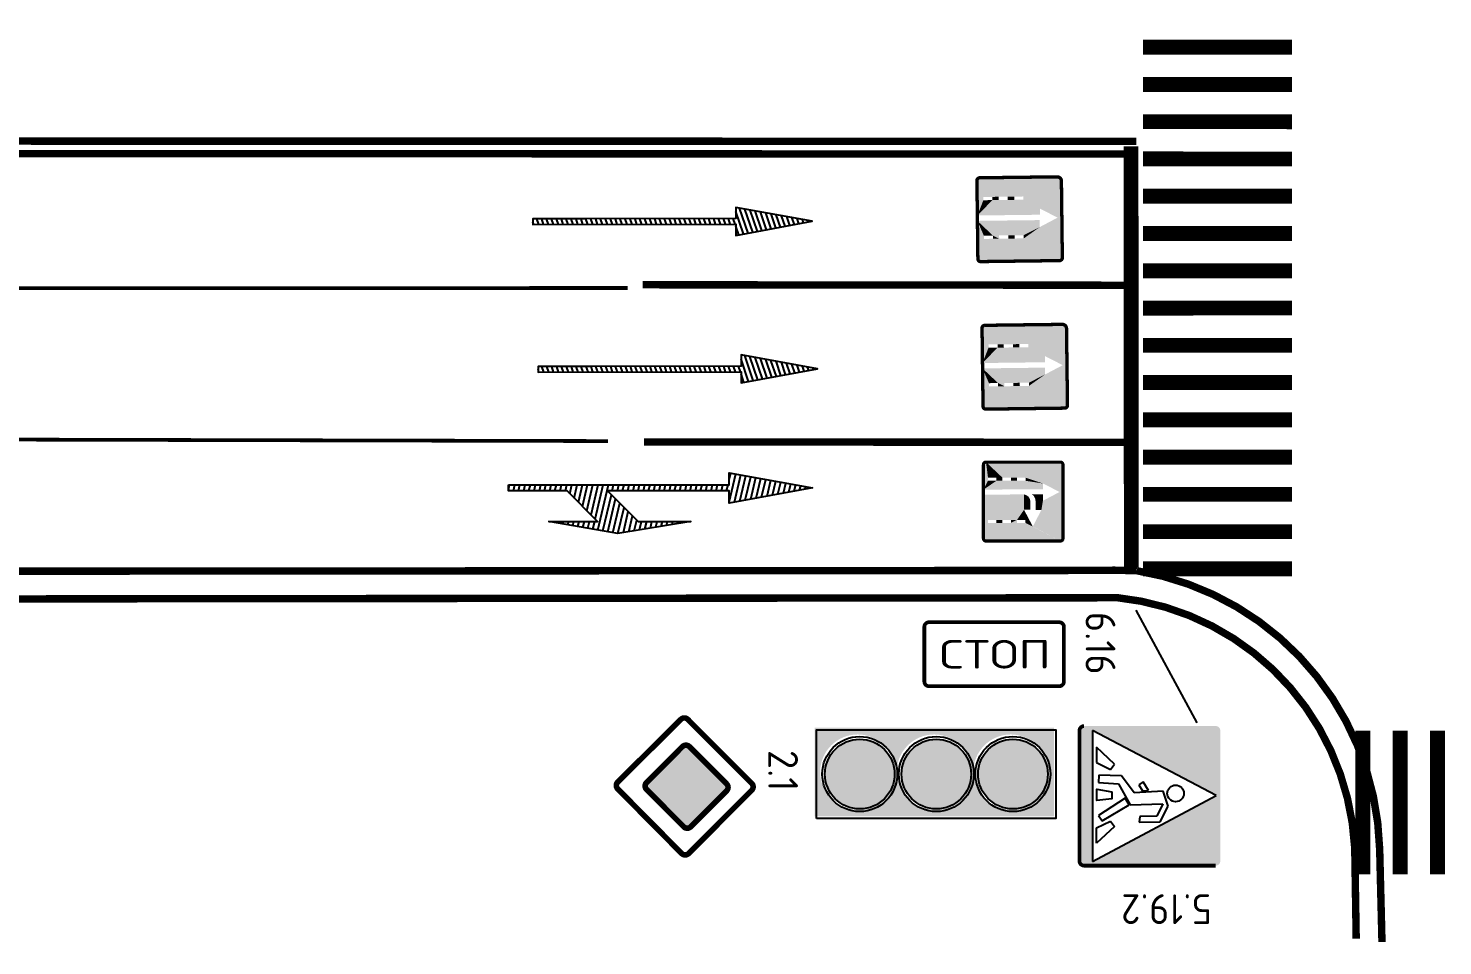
# Model space of a CAD drawing. Header units: millimetres. Extents: x 1734 to 2050, y 1482 to 1843.
# Drawn here: x 1866.98 to 1894.04, y 1737.71 to 1755.25 of the extents above; entities that cross this region are included whole.
import ezdxf
from ezdxf.enums import TextEntityAlignment as Align

# ---------------------------------------------------------------- set-up
doc = ezdxf.new("R2010")
doc.units = ezdxf.units.MM
for name, pattern in [('1.1', [141.652646, 70.079133, -0.0001, 71.573413]), ('1.3', [17.848385, 5.910826, -0.0001, 11.937459]), ('1.6_3_1', [4, 0, -1, 3])]:
    doc.linetypes.add(name, pattern=pattern)
doc.layers.add('КПЧ', color=9, linetype='Continuous')
doc.layers.add('Разметки', color=7, linetype='Continuous')
doc.styles.add('ROMAND', font='ROMAND.SHX', dxfattribs={"height": 2})

# ---------------------------------------------------------------- blocks, each defined once
blk = doc.blocks.new('*U17')
at = {"color": 0, "linetype": 'ByBlock', "lineweight": 15, "const_width": 0.4}
for points in [[(2.525, 24.068), (6.503, 23.651)], [(2.42, 23.073), (6.398, 22.656)], [(2.316, 22.079), (6.294, 21.662)], [(2.212, 21.084), (6.19, 20.667)], [(2.107, 20.09), (6.086, 19.672)], [(2.003, 19.095), (5.981, 18.678)], [(1.899, 18.101), (5.877, 17.683)], [(1.794, 17.106), (5.773, 16.689)], [(1.69, 16.112), (5.668, 15.694)], [(1.586, 15.117), (5.564, 14.7)], [(1.481, 14.123), (5.46, 13.705)], [(1.377, 13.128), (5.355, 12.711)], [(1.273, 12.133), (5.251, 11.716)], [(1.168, 11.139), (5.147, 10.722)], [(1.064, 10.144), (5.042, 9.727)], [(0.96, 9.15), (4.938, 8.733)], [(0.855, 8.155), (4.834, 7.738)], [(0.751, 7.161), (4.729, 6.743)], [(0.647, 6.166), (4.625, 5.749)], [(0.542, 5.172), (4.521, 4.754)], [(0.438, 4.177), (4.416, 3.76)], [(0.334, 3.183), (4.312, 2.765)], [(0.23, 2.188), (4.208, 1.771)], [(0.125, 1.193), (4.103, 0.776)], [(0.021, 0.199), (3.999, -0.218)]]:
    blk.add_lwpolyline(points, dxfattribs=at)
blk = doc.blocks.new('*U27')
at = {"color": 0, "linetype": 'ByBlock', "lineweight": 15, "const_width": 0.4}
for points in [[(-14.123, 1.481), (-13.72, 5.316)], [(-13.128, 1.377), (-12.726, 5.211)], [(-12.133, 1.273), (-11.731, 5.107)], [(-11.139, 1.168), (-10.737, 5.003)], [(-10.144, 1.064), (-9.742, 4.898)], [(-9.15, 0.96), (-8.748, 4.794)], [(-8.155, 0.855), (-7.753, 4.69)], [(-7.161, 0.751), (-6.759, 4.585)], [(-6.166, 0.647), (-5.764, 4.481)], [(-5.172, 0.542), (-4.769, 4.377)], [(-4.177, 0.438), (-3.775, 4.272)], [(-3.183, 0.334), (-2.78, 4.168)], [(-2.188, 0.23), (-1.786, 4.064)], [(-1.193, 0.125), (-0.791, 3.959)], [(-0.199, 0.021), (0.203, 3.855)]]:
    blk.add_lwpolyline(points, dxfattribs=at)
blk = doc.blocks.new('*U29')
at = {"color": 4, "linetype": 'Continuous'}
for points in [[(0.37, 3.84), (0.19, 3.79), (7.42, 3.77)], [(7.25, 3.84), (0.37, 3.84), (7.42, 3.77)], [(0.05, 3.66), (0, 3.47), (7.5, 3.59)], [(7.5, 3.59), (0, 3.47), (3.65, 3.46)], [(0, 3.47), (1.72, 0.41), (3.65, 3.46)], [(0, 3.47), (0, -3.47), (1.72, 0.41)], [(0.19, 3.79), (0.05, 3.66), (7.42, 3.77)], [(7.42, 3.77), (0.05, 3.66), (7.5, 3.59)], [(3.65, 3.46), (1.72, 0.41), (2.82, 1.89)], [(7.5, 3.59), (3.65, 3.46), (5.47, 0.41)], [(3.65, 3.46), (4.47, 1.86), (5.47, 0.41)], [(7.5, 3.59), (5.47, 0.41), (7.5, -3.47)], [(3.37, 1.89), (1.72, 0.41), (2.01, 0.41)], [(2.82, 1.89), (1.72, 0.41), (3.37, 1.89)], [(3.37, 1.89), (2.01, 0.41), (3.37, -3.72)], [(4.47, 1.86), (3.85, -3.72), (5.18, 0.41)], [(3.85, 1.86), (3.85, -3.72), (4.47, 1.86)], [(4.47, 1.86), (5.18, 0.41), (5.47, 0.41)], [(1.72, 0.41), (0, -3.47), (1.72, -0.4)], [(2.01, 0.41), (2.01, -0.4), (3.37, -3.72)], [(5.18, 0.41), (3.85, -3.72), (5.18, -0.4)], [(5.47, 0.41), (5.47, -0.4), (7.5, -3.47)], [(1.72, -0.4), (0, -3.47), (1.72, -0.98)], [(1.72, -0.98), (0, -3.47), (1.72, -1.79)], [(1.72, -0.98), (2.01, -0.4), (1.72, -0.4)], [(2.01, -0.4), (1.72, -0.98), (2.01, -0.98)], [(2.01, -0.4), (2.01, -0.98), (3.37, -3.72)], [(2.01, -0.98), (2.01, -1.79), (3.37, -3.72)], [(5.18, -0.4), (3.85, -3.72), (5.18, -0.98)], [(5.18, -0.98), (3.85, -3.72), (5.18, -1.79)], [(5.18, -0.98), (5.47, -0.4), (5.18, -0.4)], [(5.47, -0.4), (5.18, -0.98), (5.47, -0.98)], [(5.47, -0.4), (5.47, -0.98), (7.5, -3.47)], [(5.47, -0.98), (5.47, -1.79), (7.5, -3.47)], [(1.72, -1.79), (0, -3.47), (1.72, -2.35)], [(1.72, -2.35), (0, -3.47), (1.72, -3.16)], [(1.72, -2.35), (2.01, -1.79), (1.72, -1.79)], [(2.01, -1.79), (1.72, -2.35), (2.01, -2.35)], [(2.01, -1.79), (2.01, -2.35), (3.37, -3.72)], [(2.01, -2.35), (2.01, -3.16), (3.37, -3.72)], [(5.47, -1.79), (3.85, -3.72), (5.18, -2.35)], [(5.18, -1.79), (3.85, -3.72), (5.47, -1.79)], [(5.18, -2.35), (3.85, -3.72), (5.18, -3.16)], [(5.47, -1.79), (5.18, -2.35), (5.47, -2.35)], [(5.47, -1.79), (5.47, -2.35), (7.5, -3.47)], [(5.47, -2.35), (5.47, -3.16), (7.5, -3.47)], [(1.72, -3.16), (0, -3.47), (3.37, -3.72)], [(0, -3.47), (0.07, -3.64), (3.37, -3.72)], [(0.07, -3.64), (0.25, -3.72), (3.37, -3.72)], [(3.37, -3.72), (2.01, -3.16), (1.72, -3.16)], [(5.47, -3.16), (3.85, -3.72), (7.5, -3.47)], [(3.85, -3.72), (5.47, -3.16), (5.18, -3.16)], [(7.5, -3.47), (3.85, -3.72), (7.48, -3.55)], [(7.48, -3.55), (3.85, -3.72), (7.45, -3.62)], [(7.45, -3.62), (3.85, -3.72), (7.39, -3.67)], [(7.39, -3.67), (3.85, -3.72), (7.32, -3.71)], [(7.32, -3.71), (3.85, -3.72), (7.25, -3.72)]]:
    blk.add_solid(points, dxfattribs=at)
blk = doc.blocks.new('*U73')
at = {"color": 4, "linetype": 'Continuous'}
for points in [[(0.37, 3.84), (0.19, 3.79), (7.42, 3.77)], [(7.25, 3.84), (0.37, 3.84), (7.42, 3.77)], [(0.05, 3.66), (0, 3.47), (7.5, 3.59)], [(7.5, 3.59), (0, 3.47), (3.65, 3.46)], [(0, 3.47), (1.72, 0.41), (3.65, 3.46)], [(0, 3.47), (0, -3.47), (1.72, 0.41)], [(0.19, 3.79), (0.05, 3.66), (7.42, 3.77)], [(7.42, 3.77), (0.05, 3.66), (7.5, 3.59)], [(3.65, 3.46), (1.72, 0.41), (2.82, 1.89)], [(7.5, 3.59), (3.65, 3.46), (5.47, 0.41)], [(3.65, 3.46), (4.47, 1.86), (5.47, 0.41)], [(7.5, 3.59), (5.47, 0.41), (7.5, -3.47)], [(3.37, 1.89), (1.72, 0.41), (2.01, 0.41)], [(2.82, 1.89), (1.72, 0.41), (3.37, 1.89)], [(3.37, 1.89), (2.01, 0.41), (3.37, -3.72)], [(4.47, 1.86), (3.85, -3.72), (5.18, 0.41)], [(3.85, 1.86), (3.85, -3.72), (4.47, 1.86)], [(4.47, 1.86), (5.18, 0.41), (5.47, 0.41)], [(1.72, 0.41), (0, -3.47), (1.72, -0.4)], [(2.01, 0.41), (2.01, -0.4), (3.37, -3.72)], [(5.18, 0.41), (3.85, -3.72), (5.18, -0.4)], [(5.47, 0.41), (5.47, -0.4), (7.5, -3.47)], [(1.72, -0.4), (0, -3.47), (1.72, -0.98)], [(1.72, -0.98), (0, -3.47), (1.72, -1.79)], [(1.72, -0.98), (2.01, -0.4), (1.72, -0.4)], [(2.01, -0.4), (1.72, -0.98), (2.01, -0.98)], [(2.01, -0.4), (2.01, -0.98), (3.37, -3.72)], [(2.01, -0.98), (2.01, -1.79), (3.37, -3.72)], [(5.18, -0.4), (3.85, -3.72), (5.18, -0.98)], [(5.18, -0.98), (3.85, -3.72), (5.18, -1.79)], [(5.18, -0.98), (5.47, -0.4), (5.18, -0.4)], [(5.47, -0.4), (5.18, -0.98), (5.47, -0.98)], [(5.47, -0.4), (5.47, -0.98), (7.5, -3.47)], [(5.47, -0.98), (5.47, -1.79), (7.5, -3.47)], [(1.72, -1.79), (0, -3.47), (1.72, -2.35)], [(1.72, -2.35), (0, -3.47), (1.72, -3.16)], [(1.72, -2.35), (2.01, -1.79), (1.72, -1.79)], [(2.01, -1.79), (1.72, -2.35), (2.01, -2.35)], [(2.01, -1.79), (2.01, -2.35), (3.37, -3.72)], [(2.01, -2.35), (2.01, -3.16), (3.37, -3.72)], [(5.47, -1.79), (3.85, -3.72), (5.18, -2.35)], [(5.18, -1.79), (3.85, -3.72), (5.47, -1.79)], [(5.18, -2.35), (3.85, -3.72), (5.18, -3.16)], [(5.47, -1.79), (5.18, -2.35), (5.47, -2.35)], [(5.47, -1.79), (5.47, -2.35), (7.5, -3.47)], [(5.47, -2.35), (5.47, -3.16), (7.5, -3.47)], [(1.72, -3.16), (0, -3.47), (3.37, -3.72)], [(0, -3.47), (0.07, -3.64), (3.37, -3.72)], [(0.07, -3.64), (0.25, -3.72), (3.37, -3.72)], [(3.37, -3.72), (2.01, -3.16), (1.72, -3.16)], [(5.47, -3.16), (3.85, -3.72), (7.5, -3.47)], [(3.85, -3.72), (5.47, -3.16), (5.18, -3.16)], [(7.5, -3.47), (3.85, -3.72), (7.48, -3.55)], [(7.48, -3.55), (3.85, -3.72), (7.45, -3.62)], [(7.45, -3.62), (3.85, -3.72), (7.39, -3.67)], [(7.39, -3.67), (3.85, -3.72), (7.32, -3.71)], [(7.32, -3.71), (3.85, -3.72), (7.25, -3.72)]]:
    blk.add_solid(points, dxfattribs=at)

msp = doc.modelspace()

# ---------------------------------------------------------------- hatches: boundary and pattern name
at = {"ltscale": 0.2}
h = msp.add_hatch(color=251, dxfattribs=at)
h.dxf.hatch_style = 1
h.paths.add_polyline_path([(1886.598, 1740.185), (1886.598, 1741.879), (1882.021, 1741.879), (1882.021, 1740.185)])
h.paths.add_polyline_path([(1885.774, 1741.749, -1), (1885.774, 1740.315, -1)], flags=16)
h.paths.add_polyline_path([(1885.774, 1741.698, -1), (1885.774, 1740.366, -1)], flags=0)
h.paths.add_polyline_path([(1884.309, 1740.315, -1), (1884.309, 1741.749, -1)], flags=16)
h.paths.add_polyline_path([(1884.309, 1740.366, -1), (1884.309, 1741.698, -1)], flags=0)
h.paths.add_polyline_path([(1882.845, 1740.315, -1), (1882.845, 1741.749, -1)], flags=16)
h.paths.add_polyline_path([(1882.845, 1740.366, -1), (1882.845, 1741.698, -1)], flags=0)
at = {"linetype": 'Continuous'}
h = msp.add_hatch(color=4, dxfattribs=at)
h.paths.add_polyline_path([(1889.692, 1739.241, 0.414214), (1889.781, 1739.33), (1889.781, 1739.977), (1888.572, 1739.977), (1887.336, 1739.318), (1887.336, 1739.977), (1887.088, 1739.977), (1887.088, 1739.33, 0.414214), (1887.177, 1739.241)])
h.paths.add_polyline_path([(1889.781, 1739.977), (1889.781, 1741.821, 0.414214), (1889.692, 1741.91), (1887.177, 1741.91, 0.414214), (1887.088, 1741.821), (1887.088, 1739.977), (1887.336, 1739.977), (1887.336, 1741.825), (1889.703, 1740.581), (1888.572, 1739.977)])
h = msp.add_hatch(color=3)
h.dxf.hatch_style = 1
h.paths.add_polyline_path([(1882.885, 1741.658, 1), (1882.885, 1740.327, 1)])
h = msp.add_hatch(color=2)
h.dxf.hatch_style = 1
h.paths.add_polyline_path([(1884.349, 1741.658, 1), (1884.349, 1740.327, 1)])
h = msp.add_hatch(color=1)
h.dxf.hatch_style = 1
h.paths.add_polyline_path([(1885.814, 1741.658, 1), (1885.814, 1740.327, 1)])
h = msp.add_hatch(color=2)
h.dxf.hatch_style = 1
h.paths.add_polyline_path([(1879.625, 1741.517, 0.414214), (1879.493, 1741.517), (1878.806, 1740.83, 0.414214), (1878.806, 1740.698), (1879.519, 1739.984, 0.414214), (1879.651, 1739.984), (1880.338, 1740.672, 0.414214), (1880.338, 1740.804)])
at = {"layer": 'Разметки', "linetype": 'Continuous', "ltscale": 0.5, "true_color": 0xffffff}
h = msp.add_hatch(dxfattribs=at)
h.set_pattern_fill('ANSI31', scale=0.712389, angle=573.7578, style=0)
h.set_pattern_definition([(108.7577524, (4964.65758, 2097.10809), (0.0843189008, 0.028635134), [])])
h.paths.add_polyline_path([(1881.976, 1751.559), (1880.515, 1751.823), (1880.516, 1751.61), (1877.666, 1751.605), (1876.633, 1751.603), (1876.633, 1751.496), (1880.516, 1751.503), (1880.516, 1751.289)])
h = msp.add_hatch(dxfattribs=at)
h.set_pattern_fill('ANSI31', scale=0.712389, angle=573.7578, style=0)
h.set_pattern_definition([(108.7577524, (4964.755905, 2094.288105), (0.0843189008, 0.028635134), [])])
h.paths.add_polyline_path([(1882.074, 1748.739), (1880.614, 1749.003), (1880.614, 1748.79), (1877.764, 1748.785), (1876.731, 1748.783), (1876.732, 1748.676), (1880.614, 1748.683), (1880.615, 1748.469)])
at = {"layer": 'Разметки', "linetype": 'Continuous', "ltscale": 0.5}
h = msp.add_hatch(dxfattribs=at)
h.set_pattern_fill('ANSI31', scale=0.775384, angle=931.9189, style=0)
h.set_pattern_definition([(256.9188852, (-1814.89358, 1790.88259), (0.0944078477, -0.021936594), [])])
h.paths.add_polyline_path([(1880.389, 1746.403), (1880.389, 1746.17), (1881.978, 1746.461), (1880.389, 1746.752), (1880.389, 1746.519), (1876.163, 1746.519), (1876.163, 1746.403), (1877.287, 1746.403), (1877.868, 1745.822), (1876.938, 1745.822), (1878.256, 1745.589), (1879.652, 1745.821), (1878.644, 1745.822), (1878.062, 1746.403)])

# ---------------------------------------------------------------- linework, layer by layer
at = {"color": 7, "lineweight": 25}
msp.add_line((1889.337, 1741.97), (1888.173, 1744.126), dxfattribs=at)
at = {"color": 7, "linetype": 'Continuous'}
for p, q in [((1880.818, 1740.814), (1879.595, 1742.037)), ((1887.758, 1741.184), (1887.416, 1741.504)), ((1887.416, 1741.504), (1887.416, 1741.21)), ((1887.416, 1741.21), (1887.678, 1741.079)), ((1887.678, 1741.079), (1887.758, 1741.184)), ((1887.458, 1740.97), (1887.449, 1740.831)), ((1887.449, 1740.831), (1887.831, 1740.804)), ((1887.889, 1740.957), (1887.458, 1740.97)), ((1887.831, 1740.804), (1888.059, 1740.404)), ((1888.136, 1740.636), (1887.889, 1740.957)), ((1888.303, 1740.843), (1888.225, 1740.787)), ((1888.225, 1740.787), (1888.293, 1740.672)), ((1888.41, 1740.676), (1888.303, 1740.843)), ((1878.282, 1740.708), (1879.505, 1739.485)), ((1879.611, 1739.474), (1880.818, 1740.682)), ((1887.964, 1740.531), (1887.452, 1740.201)), ((1888.041, 1740.402), (1887.964, 1740.531)), ((1888.687, 1740.668), (1888.136, 1740.636)), ((1888.293, 1740.672), (1888.41, 1740.676)), ((1888.787, 1740.379), (1888.687, 1740.668)), ((1887.52, 1740.101), (1888.041, 1740.402)), ((1888.059, 1740.404), (1888.679, 1740.425)), ((1888.679, 1740.425), (1888.567, 1740.185)), ((1888.628, 1740.076), (1888.787, 1740.379)), ((1887.416, 1739.963), (1887.678, 1740.094)), ((1887.758, 1739.989), (1887.416, 1739.669)), ((1887.416, 1739.669), (1887.416, 1739.963)), ((1887.452, 1740.201), (1887.52, 1740.101)), ((1887.678, 1740.094), (1887.758, 1739.989)), ((1888.241, 1740.183), (1888.232, 1740.075)), ((1888.232, 1740.075), (1888.628, 1740.076)), ((1888.567, 1740.185), (1888.241, 1740.183))]:
    msp.add_line(p, q, dxfattribs=at)
at = {"color": 4, "linetype": 'Continuous'}
for p, q in [((1887.336, 1741.825), (1887.336, 1739.318)), ((1889.703, 1740.581), (1887.336, 1741.825)), ((1887.336, 1739.318), (1889.703, 1740.581))]:
    msp.add_line(p, q, dxfattribs=at)
for points, const_width in [([(1886.742, 1752.329, 0.414214), (1886.661, 1752.408), (1885.179, 1752.39, 0.414214), (1885.126, 1752.336), (1885.144, 1750.841, 0.414214), (1885.198, 1750.788), (1886.707, 1750.807, 0.414214), (1886.76, 1750.861)], 0.0641), ([(1886.84, 1749.509, 0.414214), (1886.759, 1749.588), (1885.277, 1749.57, 0.414214), (1885.224, 1749.516), (1885.243, 1748.021, 0.414214), (1885.297, 1747.968), (1886.806, 1747.987, 0.414214), (1886.858, 1748.041)], 0.0641), ([(1885.25, 1746.905, -0.414214), (1885.3, 1746.955), (1886.721, 1746.955, -0.414214), (1886.772, 1746.905), (1886.772, 1745.496, -0.414214), (1886.721, 1745.446), (1885.3, 1745.446, -0.414214), (1885.25, 1745.496)], 0.0604)]:
    msp.add_lwpolyline(points, format="xyb", close=True, dxfattribs=dict(at, const_width=const_width))
at = {"color": 7, "linetype": 'Continuous', "const_width": 0.0712}
msp.add_lwpolyline([(1884.12, 1743.809), (1884.12, 1742.761, 0.414214), (1884.209, 1742.672), (1886.701, 1742.672, 0.414214), (1886.79, 1742.761), (1886.79, 1743.805, 0.414214), (1886.701, 1743.894), (1884.209, 1743.894, 0.414214), (1884.12, 1743.805)], format="xyb", dxfattribs=at)
at = {"color": 1, "linetype": 'Continuous', "const_width": 0.107}
msp.add_lwpolyline([(1879.611, 1739.474), (1880.818, 1740.682, 0.414214), (1880.818, 1740.814), (1879.595, 1742.037, 0.414214), (1879.463, 1742.037), (1878.256, 1740.84, 0.414214), (1878.256, 1740.708), (1879.478, 1739.474, 0.414214)], format="xyb", close=True, dxfattribs=at)
msp.add_lwpolyline([(1882.06, 1740.145), (1882.06, 1741.839), (1886.638, 1741.839), (1886.638, 1740.145)], close=True)
at = {"color": 4, "linetype": 'Continuous', "const_width": 0.0712}
for points in [[(1887.177, 1741.91, 0.414214), (1887.088, 1741.821, 0.414214)], [(1887.088, 1739.33, 0.414214), (1887.177, 1739.241, 0.414214)]]:
    msp.add_lwpolyline(points, format="xyb", dxfattribs=at)
for points in [[(1887.088, 1741.821), (1887.088, 1739.33)], [(1887.177, 1739.241), (1889.692, 1739.241)]]:
    msp.add_lwpolyline(points, dxfattribs=at)
at = {"color": 7, "linetype": 'Continuous', "const_width": 0.107}
msp.add_lwpolyline([(1879.651, 1739.984), (1880.338, 1740.672, 0.414214), (1880.338, 1740.804), (1879.625, 1741.517, 0.414214), (1879.493, 1741.517), (1878.806, 1740.83, 0.414214), (1878.806, 1740.698), (1879.519, 1739.984, 0.414214)], format="xyb", close=True, dxfattribs=at)
at = {"color": 7, "linetype": 'Continuous'}
msp.add_lwpolyline([(1887.706, 1740.653), (1887.705, 1740.52), (1887.418, 1740.484), (1887.418, 1740.701)], close=True, dxfattribs=at)
for centre, radius in [((1882.885, 1740.992), 0.717), ((1882.885, 1740.992), 0.666), ((1884.349, 1740.992), 0.717), ((1884.349, 1740.992), 0.666), ((1885.814, 1740.992), 0.717), ((1885.814, 1740.992), 0.666)]:
    msp.add_circle(centre, radius)
msp.add_circle((1888.927, 1740.623), 0.159, dxfattribs=at)
for centre, start, end in [((1880.752, 1740.748), 315, 45), ((1879.571, 1739.552), 225, 315)]:
    msp.add_arc(centre, 0.0935, start, end, dxfattribs=at)
at = {"color": 4, "linetype": 'Continuous'}
for points in [[(1885.3, 1746.955), (1885.25, 1746.429), (1885.264, 1746.94)], [(1885.338, 1746.598), (1885.25, 1746.429), (1885.3, 1746.955)], [(1885.264, 1746.94), (1885.25, 1746.429), (1885.25, 1746.905)], [(1885.338, 1746.657), (1885.338, 1746.598), (1885.3, 1746.955)], [(1885.5, 1746.657), (1885.338, 1746.657), (1885.3, 1746.955)], [(1885.615, 1746.657), (1885.5, 1746.657), (1885.3, 1746.955)], [(1885.777, 1746.657), (1885.615, 1746.657), (1885.3, 1746.955)], [(1885.894, 1746.657), (1885.777, 1746.657), (1885.3, 1746.955)], [(1886.056, 1746.657), (1885.894, 1746.657), (1885.3, 1746.955)], [(1886.391, 1746.547), (1886.056, 1746.657), (1885.3, 1746.955)], [(1886.721, 1746.955), (1886.391, 1746.547), (1885.3, 1746.955)], [(1886.721, 1746.955), (1886.707, 1746.384), (1886.391, 1746.547)], [(1886.721, 1745.446), (1886.707, 1746.384), (1886.721, 1746.955)], [(1886.757, 1746.94), (1886.721, 1745.446), (1886.721, 1746.955)], [(1886.757, 1745.461), (1886.721, 1745.446), (1886.757, 1746.94)], [(1886.772, 1746.905), (1886.757, 1745.461), (1886.757, 1746.94)], [(1886.757, 1745.461), (1886.772, 1746.905), (1886.772, 1745.496)], [(1885.5, 1746.598), (1885.25, 1746.429), (1885.338, 1746.598)], [(1885.615, 1746.598), (1885.25, 1746.429), (1885.5, 1746.598)], [(1885.777, 1746.598), (1885.25, 1746.429), (1885.615, 1746.598)], [(1885.894, 1746.598), (1885.25, 1746.429), (1885.777, 1746.598)], [(1886.056, 1746.598), (1885.25, 1746.429), (1885.894, 1746.598)], [(1886.391, 1746.547), (1885.25, 1746.429), (1886.056, 1746.598)], [(1886.392, 1746.437), (1885.25, 1746.429), (1886.391, 1746.547)], [(1885.5, 1746.657), (1885.615, 1746.657), (1885.615, 1746.598)], [(1885.615, 1746.598), (1885.5, 1746.598), (1885.5, 1746.657)], [(1885.777, 1746.598), (1885.894, 1746.657), (1885.894, 1746.598)], [(1885.894, 1746.657), (1885.777, 1746.598), (1885.777, 1746.657)], [(1886.391, 1746.547), (1886.056, 1746.598), (1886.056, 1746.657)], [(1886.024, 1746.338), (1885.894, 1745.851), (1885.25, 1746.332)], [(1885.264, 1745.461), (1885.25, 1745.496), (1885.25, 1746.332)], [(1885.3, 1745.446), (1885.264, 1745.461), (1885.25, 1746.332)], [(1885.338, 1745.793), (1885.3, 1745.446), (1885.25, 1746.332)], [(1885.25, 1746.332), (1885.338, 1745.851), (1885.338, 1745.793)], [(1885.5, 1745.851), (1885.338, 1745.851), (1885.25, 1746.332)], [(1885.615, 1745.851), (1885.5, 1745.851), (1885.25, 1746.332)], [(1885.777, 1745.851), (1885.615, 1745.851), (1885.25, 1746.332)], [(1885.894, 1745.851), (1885.777, 1745.851), (1885.25, 1746.332)], [(1886.027, 1746.044), (1885.894, 1745.851), (1886.024, 1746.338)], [(1886.072, 1746.323), (1886.027, 1746.044), (1886.024, 1746.338)], [(1886.113, 1746.293), (1886.027, 1746.044), (1886.072, 1746.323)], [(1886.139, 1746.25), (1886.027, 1746.044), (1886.113, 1746.293)], [(1886.149, 1746.2), (1886.027, 1746.044), (1886.139, 1746.25)], [(1886.15, 1746.044), (1886.027, 1746.044), (1886.149, 1746.2)], [(1886.387, 1746.34), (1886.215, 1746.305), (1886.179, 1746.339)], [(1886.707, 1746.384), (1886.195, 1745.724), (1886.359, 1746.04)], [(1886.721, 1745.446), (1886.195, 1745.724), (1886.707, 1746.384)], [(1886.387, 1746.34), (1886.239, 1746.261), (1886.215, 1746.305)], [(1886.387, 1746.34), (1886.359, 1746.04), (1886.239, 1746.261)], [(1886.359, 1746.04), (1886.248, 1746.212), (1886.239, 1746.261)], [(1886.359, 1746.04), (1886.249, 1746.039), (1886.248, 1746.212)], [(1886.707, 1746.384), (1886.359, 1746.04), (1886.388, 1746.216)], [(1886.388, 1746.216), (1886.359, 1746.04), (1886.387, 1746.34)], [(1886.056, 1745.851), (1885.894, 1745.851), (1886.027, 1746.044)], [(1886.195, 1745.724), (1886.056, 1745.793), (1886.027, 1746.044)], [(1885.894, 1745.851), (1885.3, 1745.446), (1885.777, 1745.793)], [(1885.894, 1745.793), (1885.3, 1745.446), (1885.894, 1745.851)], [(1885.5, 1745.793), (1885.3, 1745.446), (1885.338, 1745.793)], [(1885.615, 1745.793), (1885.3, 1745.446), (1885.5, 1745.793)], [(1885.777, 1745.793), (1885.3, 1745.446), (1885.615, 1745.793)], [(1886.056, 1745.793), (1885.3, 1745.446), (1885.894, 1745.793)], [(1886.721, 1745.446), (1885.3, 1745.446), (1886.056, 1745.793)], [(1885.5, 1745.793), (1885.615, 1745.851), (1885.615, 1745.793)], [(1885.615, 1745.851), (1885.5, 1745.793), (1885.5, 1745.851)], [(1885.894, 1745.851), (1885.777, 1745.793), (1885.777, 1745.851)], [(1886.721, 1745.446), (1886.056, 1745.793), (1886.056, 1745.793)]]:
    msp.add_solid(points, dxfattribs=at)
at = {"color": 4, "linetype": 'Continuous', "extrusion": (0, 0, -1)}
msp.add_solid([(-1886.721, 1745.446), (-1886.195, 1745.724), (-1886.195, 1745.724)], dxfattribs=at)
at = {"layer": 'КПЧ', "lineweight": 30, "const_width": 0.142}
for points in [[(1888.016, 1750.336), (1878.731, 1750.345)], [(1888.04, 1747.333), (1878.755, 1747.341)]]:
    msp.add_lwpolyline(points, dxfattribs=at)
at = {"layer": 'КПЧ', "color": 5, "lineweight": 30, "const_width": 0.142}
msp.add_lwpolyline([(1756.221, 1744.225), (1887.8, 1744.362)], dxfattribs=at)
msp.add_lwpolyline([(1892.381, 1737.845), (1892.353, 1739.584, 0.370334), (1887.795, 1744.366), (1887.727, 1744.366)], format="xyb", dxfattribs=at)
at = {"layer": 'Разметки', "color": 7, "linetype": '1.3', "lineweight": 0, "const_width": 0.142, "flags": 128}
for points in [[(1757.487, 1753.106), (1888.173, 1753.088)], [(1807.828, 1744.828), (1888.15, 1744.885)]]:
    msp.add_lwpolyline(points, dxfattribs=at)
at = {"layer": 'Разметки', "linetype": '1.3', "lineweight": 0, "const_width": 0.142, "flags": 128}
msp.add_lwpolyline([(1757.487, 1752.898), (1888.188, 1752.844)], dxfattribs=at)
at = {"layer": 'Разметки', "color": 7, "linetype": '1.1', "ltscale": 0.5, "const_width": 0.285}
msp.add_lwpolyline([(1888.073, 1752.993), (1888.08, 1744.938)], dxfattribs=at)
at = {"layer": 'Разметки', "color": 7, "linetype": 'Continuous', "true_color": 0xffffff, "flags": 128}
for points in [[(1877.666, 1751.605), (1876.633, 1751.603), (1876.633, 1751.496), (1880.516, 1751.503), (1880.516, 1751.289), (1881.976, 1751.559), (1880.515, 1751.823), (1880.516, 1751.61), (1877.666, 1751.605)], [(1877.764, 1748.785), (1876.731, 1748.783), (1876.732, 1748.676), (1880.614, 1748.683), (1880.615, 1748.469), (1882.074, 1748.739), (1880.614, 1749.003), (1880.614, 1748.79), (1877.764, 1748.785)]]:
    msp.add_lwpolyline(points, dxfattribs=at)
at = {"layer": 'Разметки', "linetype": '1.6_3_1', "lineweight": 0, "const_width": 0.0712, "flags": 128}
msp.add_lwpolyline([(1878.444, 1750.283), (1757.336, 1750.263)], dxfattribs=at)
at = {"layer": 'Разметки', "color": 7, "linetype": '1.6_3_1', "lineweight": 0, "const_width": 0.0712, "flags": 128}
msp.add_lwpolyline([(1860.279, 1747.402), (1878.069, 1747.357)], dxfattribs=at)
at = {"layer": 'Разметки', "color": 7, "linetype": 'Continuous', "flags": 128}
msp.add_lwpolyline([(1876.163, 1746.519), (1880.389, 1746.519), (1880.389, 1746.752), (1881.978, 1746.461), (1880.389, 1746.17), (1880.389, 1746.403), (1878.062, 1746.403), (1878.644, 1745.822), (1879.652, 1745.821), (1878.256, 1745.589), (1876.938, 1745.822), (1877.868, 1745.822), (1877.287, 1746.403), (1876.163, 1746.403)], close=True, dxfattribs=at)
at = {"layer": 'Разметки', "color": 7, "linetype": '1.3', "lineweight": 0, "const_width": 0.142, "flags": 128}
msp.add_lwpolyline([(1892.874, 1737.783), (1892.83, 1739.554, 0.359512), (1888.184, 1744.879), (1887.717, 1744.89)], format="xyb", dxfattribs=at)

# ---------------------------------------------------------------- block references
at = {"color": 4, "linetype": 'Continuous', "xscale": 0.2137165695720168, "yscale": 0.2137165695720168, "zscale": 0.2137165695720168, "rotation": 270.7005960618216}
for name, p in [('*U73', (1885.92, 1752.399)), ('*U29', (1886.018, 1749.579))]:
    msp.add_blockref(name, p, dxfattribs=at)
at = {"layer": 'Разметки', "color": 7, "xscale": -0.7123885652400561, "yscale": 0.7123885652400561, "zscale": 0.7123885652400561, "rotation": 354.0117768827567}
for name, p in [('*U17', (1891.153, 1744.771)), ('*U27', (1892.367, 1739.073))]:
    msp.add_blockref(name, p, dxfattribs=at)

# ---------------------------------------------------------------- texts
at = {"color": 7, "linetype": 'Continuous', "style": 'ROMAND', "width": 0.9}
for s, rotation, p in [('6.16', 270, (1887.205, 1744.092)), ('2.1', 270, (1881.133, 1741.452)), ('5.19.2', 180, (1889.618, 1738.695))]:
    msp.add_text(s, height=0.5699, rotation=rotation, dxfattribs=at).set_placement(p)
at = {"color": 7, "linetype": 'Continuous', "style": 'ROMAND'}
msp.add_text('СТОП', height=0.546, dxfattribs=at).set_placement((1884.408, 1743.008), (1886.54, 1743.008), align=Align.ALIGNED)

doc.saveas('drawing.dxf')
